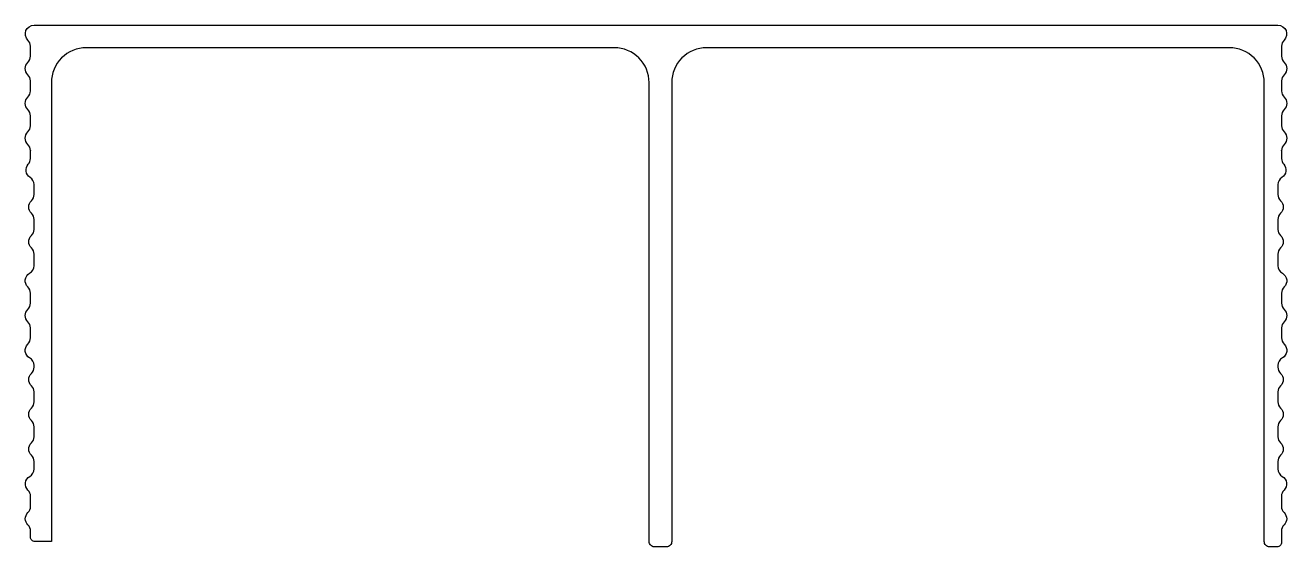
# Model space of a CAD drawing. Extents: x 451.7 to 524.2, y 741.6 to 771.6.
import ezdxf

# ---------------------------------------------------------------- set-up
doc = ezdxf.new("R2010")
doc.units = 0
doc.layers.get('0').update_dxf_attribs({"linetype": 'CONTINUOUS'})

msp = doc.modelspace()

# ---------------------------------------------------------------- linework, layer by layer
msp.add_lwpolyline([(451.804, 754.557, -0.420084), (451.804, 755.271, 0.201513), (451.954, 755.628), (451.954, 756.2, 0.201513), (451.804, 756.557, -0.498204), (451.906, 757.348, 0.269623), (452.159, 757.783), (452.159, 758.443, 0.201513), (452.009, 758.8, -0.420084), (452.009, 759.514, 0.201513), (452.159, 759.871), (452.159, 760.443, 0.201513), (452.009, 760.8, -0.420084), (452.009, 761.514, 0.201513), (452.159, 761.871), (452.159, 762.443, 0.253983), (451.931, 762.862, -0.4579), (451.829, 763.612, 0.182673), (451.954, 763.943), (451.954, 764.434), (451.954, 764.405, 0.201513), (451.804, 764.762, -0.420084), (451.804, 765.476, 0.201513), (451.954, 765.833), (451.954, 766.405, 0.201513), (451.804, 766.762, -0.420084), (451.804, 767.476, 0.201513), (451.954, 767.833), (451.954, 768.405, 0.201513), (451.804, 768.762, -0.420084), (451.804, 769.476, 0.201513), (451.954, 769.833), (451.954, 770.405, 0.199533), (451.806, 770.759, -0.669042), (452.159, 771.614), (523.648, 771.614, -0.669042), (524.001, 770.759, 0.199533), (523.854, 770.405), (523.854, 769.833, 0.201513), (524.004, 769.476, -0.420084), (524.004, 768.762, 0.201513), (523.854, 768.405), (523.854, 767.833, 0.201513), (524.004, 767.476, -0.420084), (524.004, 766.762, 0.201513), (523.854, 766.405), (523.854, 765.833, 0.201513), (524.004, 765.476, -0.420084), (524.004, 764.762, 0.201513), (523.854, 764.405), (523.854, 764.434), (523.854, 763.943), (523.854, 763.943, 0.182673), (523.979, 763.612, -0.4579), (523.876, 762.862, 0.253983), (523.648, 762.443), (523.648, 761.871, 0.201513), (523.798, 761.514, -0.420084), (523.798, 760.8, 0.201513), (523.648, 760.443), (523.648, 759.871, 0.201513), (523.798, 759.514, -0.420084), (523.798, 758.8, 0.201513), (523.648, 758.443), (523.648, 757.783, 0.269623), (523.901, 757.348, -0.498204), (524.004, 756.557, 0.201513), (523.854, 756.2), (523.854, 755.628, 0.201513), (524.004, 755.271, -0.420084), (524.004, 754.557, 0.201513), (523.854, 754.2), (523.854, 753.628, 0.201513), (524.004, 753.271, -0.498204), (523.901, 752.479, 0.269623), (523.648, 752.045), (523.648, 751.946, 0.201513), (523.798, 751.589, -0.420084), (523.798, 750.875, 0.201513), (523.648, 750.518), (523.648, 749.946, 0.201513), (523.798, 749.589, -0.420084), (523.798, 748.875, 0.201513), (523.648, 748.518), (523.648, 747.946, 0.201513), (523.798, 747.589, -0.420084), (523.798, 746.875, 0.201513), (523.648, 746.518), (523.648, 746.094, 0.267949), (523.898, 745.661, -0.496257), (523.998, 744.871, 0.201513), (523.848, 744.514), (523.848, 743.942, 0.201513), (523.998, 743.585, -0.420084), (523.998, 742.871, 0.201513), (523.848, 742.514), (523.848, 741.864, -0.414214), (523.598, 741.614), (523.159, 741.614, -0.414214), (522.859, 741.914), (522.859, 768.314, 0.414214), (520.859, 770.314), (490.809, 770.314, 0.414214), (488.809, 768.314), (488.809, 741.914, -0.414214), (488.509, 741.614), (487.809, 741.614, -0.414214), (487.509, 741.914), (487.509, 768.314, 0.414214), (485.509, 770.314), (455.159, 770.314, 0.414214), (453.159, 768.314), (453.159, 741.914), (452.209, 741.914, -0.414214), (451.959, 742.164), (451.959, 742.514, 0.201513), (451.809, 742.871, -0.420084), (451.809, 743.585, 0.201513), (451.959, 743.942), (451.959, 744.514, 0.201513), (451.809, 744.871, -0.496257), (451.909, 745.661, 0.267949), (452.159, 746.094), (452.159, 746.518, 0.201513), (452.009, 746.875, -0.420084), (452.009, 747.589, 0.201513), (452.159, 747.946), (452.159, 748.518, 0.201513), (452.009, 748.875, -0.420084), (452.009, 749.589, 0.201513), (452.159, 749.946), (452.159, 750.518, 0.201513), (452.009, 750.875, -0.420084), (452.009, 751.589, 0.201513), (452.159, 751.946), (452.159, 752.045, 0.269623), (451.906, 752.479, -0.498204), (451.804, 753.271, 0.201513), (451.954, 753.628), (451.954, 754.2, 0.201513)], format="xyb", close=True)

doc.saveas('drawing.dxf')
